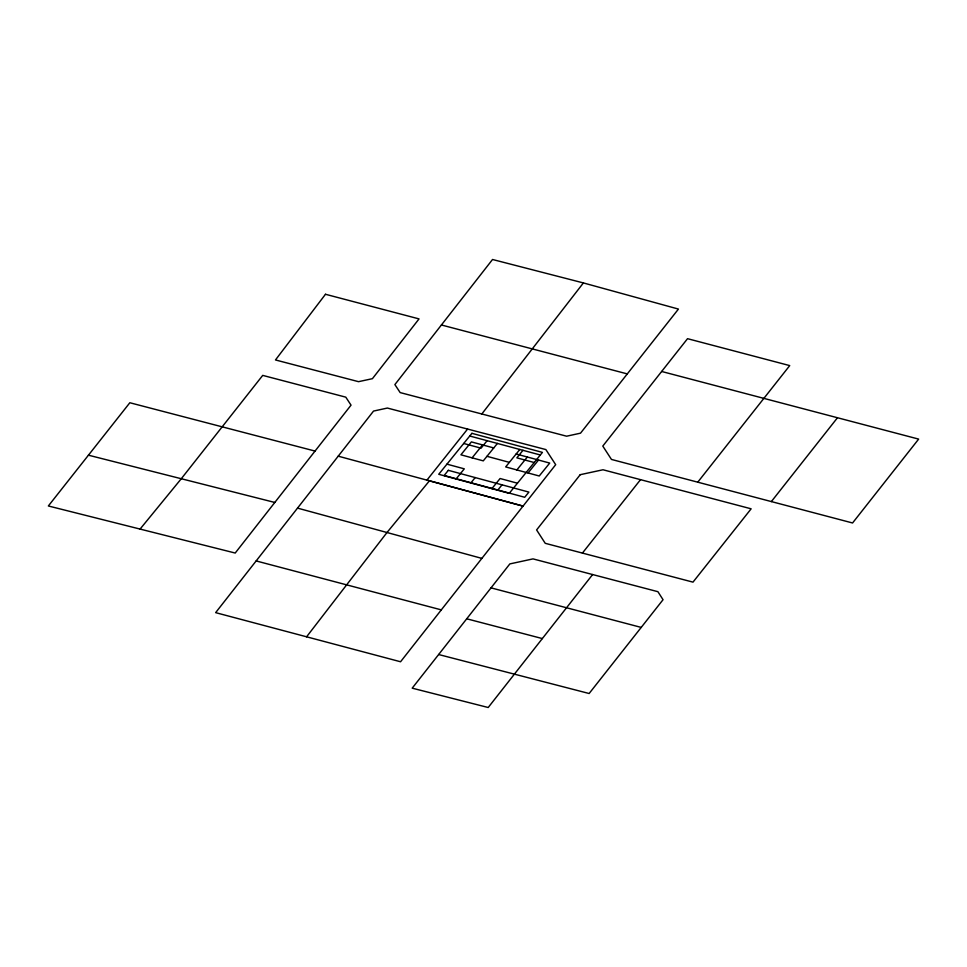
<?xml version="1.0" encoding="UTF-8"?>
<svg xmlns="http://www.w3.org/2000/svg" width="967" height="967" viewBox="0 0 967 967"><rect width="100%" height="100%" fill="white"/><g stroke="black" fill="none" stroke-linecap="round" stroke-linejoin="round"><path stroke-width="1.45" d="M306.575 636.818L386.993 532.515L429.457 480.804M481.808 413.985L583.391 282.932L678.447 309.077L580.526 433.168L566.626 436.202L400.169 392.59L394.887 384.588L492.529 259.494L583.391 282.932M315.037 451.069L235.211 553.039L48.35 505.971L129.844 402.743L315.037 451.069L351.033 405.149L345.787 397.159L262.722 375.389L181.288 478.725L140.082 529.07M441.303 609.875L400.556 661.766L215.641 612.643L373.54 411.072L387.38 408.05L545.871 449.57L555.687 464.68L441.303 609.875L256.146 560.933M438.643 654.526L509.839 563.918L533.01 558.89L657.911 591.695L663.048 599.709L589.133 693.508L438.643 654.526L412.196 688.166L488.202 707.506L592.626 574.543M661.646 371.473L602.792 446.077L611.458 459.434L852.568 522.978L918.65 439.103L661.646 371.473L687.537 338.68L789.725 365.599L697.751 482.182M771.352 501.583L837.398 417.853M582.424 553.076L640.505 479.68M467.581 429.058L426.93 480.115L523.002 506.092L338.208 456.17M472.101 457.838L482.569 444.917M456.073 478.979L464.293 468.838L446.935 464.148M487.175 440.614L481.058 448.168L463.701 443.478M497.449 443.394L483.282 460.86L460.908 454.816L471.388 441.895L493.762 447.939M471.002 482.751L475.184 477.577M519.835 449.437L505.668 466.916L539.235 475.994L549.715 463.072L516.148 453.994M491.877 488.649L500.096 478.52L517.442 483.21M522.99 450.296L516.861 457.85L534.207 462.528M497.86 490.003L502.042 484.842M516.861 469.938L527.329 457.016M528.042 472.96L538.522 460.038M88.432 455.179L274.809 502.453M627.329 373.915L441.435 324.985M469.757 436.02L540.335 454.986M466.71 618.795L542.342 638.571M490.994 587.863L641.242 627.426M486.981 456.315L509.355 462.359M297.522 508.11L481.808 558.37M325.48 294.27L275.474 359.954L358.539 381.675L372.416 378.677L419.037 318.905L325.48 294.27M580.224 474.688L536.6 529.94L545.231 543.309L692.988 582.134L751.141 508.811L603.009 469.769L580.224 474.688M471.92 433.337L438.728 474.289L509.234 493.339L542.427 452.399L471.92 433.337M448.337 470.325L444.143 475.486L524.706 497.268L528.901 492.094L448.337 470.325"/></g></svg>
